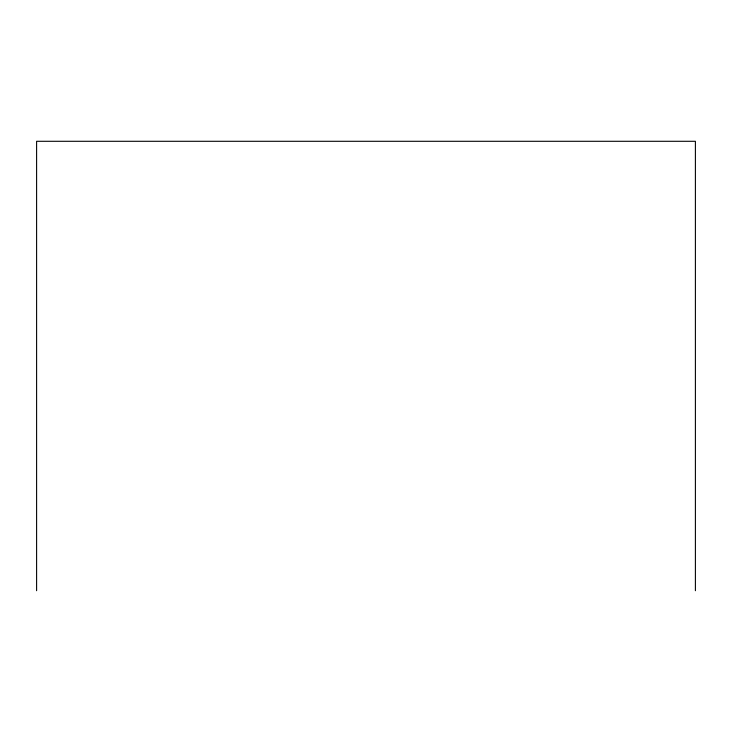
<?xml version="1.0" encoding="UTF-8"?>
<svg xmlns="http://www.w3.org/2000/svg" width="732" height="732" viewBox="0 0 732 732"><rect width="100%" height="100%" fill="white"/><g stroke="black" fill="none" stroke-linecap="round" stroke-linejoin="round"><path stroke-width="1.1" d="M695.4 590.706L695.4 141.294L36.6 141.294L36.6 590.706"/></g></svg>
